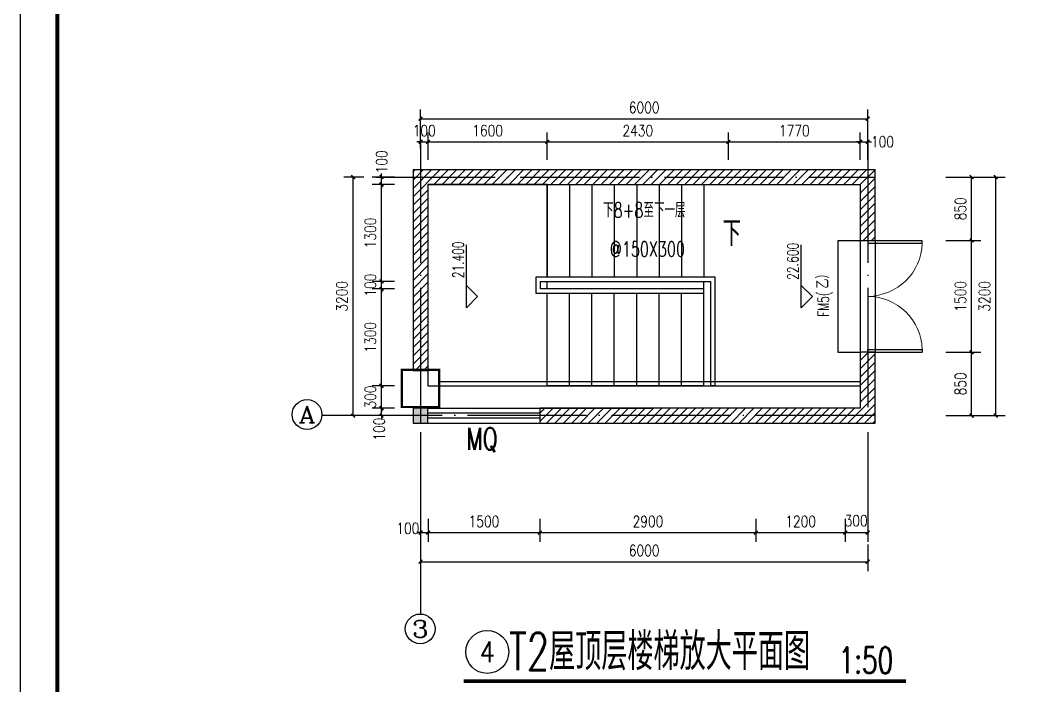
# Model space of a CAD drawing. Header units: millimetres. Extents: x 591771 to 1936534, y -622016 to 355666.
# Drawn here: x 691461 to 718425, y 123620 to 141481 of the extents above; entities that cross this region are included whole.
import ezdxf
from ezdxf.enums import TextEntityAlignment as Align

# ---------------------------------------------------------------- set-up
doc = ezdxf.new("R2010")
doc.units = ezdxf.units.MM
doc.header["$LTSCALE"] = 80
doc.linetypes.add('DOTE', pattern=[2.42, 2, -0.2, 0.02, -0.2])
for name, color, linetype in [('\\M+5BDA8-\\M+5B1EA\\M+5B8DF', 3, 'Continuous'), ('\\M+5BDA8-\\M+5B3DF\\M+5B4E7', 3, 'Continuous'), ('\\M+5BDA8-\\M+5B4B0', 4, 'Continuous'), ('\\M+5BDA8-\\M+5BCFD\\M+5CDB7', 3, 'Continuous'), ('\\M+5BDA8-\\M+5C2A5\\M+5CCDD', 2, 'Continuous'), ('\\M+5BDA8-\\M+5C3C5', 4, 'Continuous'), ('\\M+5BDA8-\\M+5C3C5\\M+5B4B0\\M+5B1E0\\M+5BAC5', 7, 'Continuous'), ('\\M+5BDA8-\\M+5C7BD-\\M+5D7A9', 31, 'Continuous'), ('\\M+5BDA8-\\M+5D6E1', 17, 'DOTE'), ('\\M+5BDA8-\\M+5D6E1-\\M+5B1EA\\M+5D7A2', 3, 'Continuous'), ('\\M+5C1A2\\M+5C3E6\\M+5CFDF\\M+5CCF51', 7, 'Continuous'), ('\\M+5C1A2\\M+5C3E6\\M+5CFDF\\M+5CCF55', 140, 'Continuous'), ('\\M+5C1A2\\M+5C3E6\\M+5CFF4\\M+5CCF53', 252, 'Continuous'), ('\\M+5CDBC\\M+5BFF2', 252, 'Continuous'), ('AXIS', 3, 'Continuous'), ('AXIS_TEXT', 7, 'Continuous'), ('DIM_SYMB', 3, 'Continuous'), ('PUB_TAB', 7, 'Continuous'), ('PUB_TEXT', 7, 'Continuous'), ('STAIR', 2, 'Continuous'), ('WALL', 31, 'Continuous')]:
    doc.layers.add(name, color=color, linetype=linetype)
doc.styles.add('_HZTXT', font='txt.shx', dxfattribs={"width": 0.8, "bigfont": 'hztxt.shx'})
doc.styles.add('A-AXIS-LABEL', font='COMPLEX', dxfattribs={"bigfont": 'GBCBIG'})
doc.styles.add('A-STANDARD', font='SIMPLEX', dxfattribs={"bigfont": 'GBCBIG'})
doc.styles.add('A-WIN-LABEL', font='SIMPLEX', dxfattribs={"bigfont": 'GBCBIG'})
doc.styles.add('DIM_FONT', font='SIMPLEX.shx', dxfattribs={"width": 0.8})
doc.dimstyles.new('DIMN50', dxfattribs={"dimscale": 0.5, "dimtxt": 300, "dimasz": 100, "dimexe": 250, "dimexo": 300, "dimgap": 150, "dimtad": 1, "dimdec": 0, "dimzin": 0, "dimdsep": 46, "dimtxsty": 'DIM_FONT', "dimblk": 'ARCHTICK', "dimcen": 0.09, "dimclrt": 7, "dimazin": 2, "dimtfac": 1, "dimtdec": 0, "dimtix": 1, "dimtmove": 2, "dimatfit": 3, "dimldrblk": 'ARCHTICK', "dimfxl": 0, "dimtolj": 1, "dimtzin": 0, "dimarcsym": 0})

# ---------------------------------------------------------------- blocks, each defined once
blk = doc.blocks.new('\\M+5B6FE\\M+5CEAC\\M+5C3C5\\M+5BFE2$\\M+5CFB5\\M+5CDB3\\M+5CDBC\\M+5BFE2$00000108')
for p, q in [((-0.5, 0), (-0.5, 0.4875)), ((-0.475, 0.4875), (-0.5, 0.4875)), ((-0.475, 0), (-0.475, 0.4875)), ((0.475, 0), (0.475, 0.4875)), ((0.475, 0.4875), (0.5, 0.4875)), ((0.5, 0), (0.5, 0.4875)), ((-0.5, 0), (-0.475, 0)), ((0.5, 0), (0.475, 0))]:
    blk.add_line(p, q)
at = {"lineweight": 13}
for centre, start, end in [((-0.4875, 0), 0, 88.53072), ((0.4875, 0), 91.46928, 180)]:
    blk.add_arc(centre, 0.4875, start, end, dxfattribs=at)
blk = doc.blocks.new('\\M+5B6FE\\M+5CEAC\\M+5B4B0\\M+5BFE2$\\M+5CFB5\\M+5CDB3\\M+5CDBC\\M+5BFE2$00000001')
at = {"color": 0}
for points in [[(-0.5, 0.5), (-0.5, -0.5)], [(-0.5, 0.5), (0.5, 0.5)], [(0.5, -0.5), (0.5, 0.5)], [(0.5, 0.1667), (-0.5, 0.1667)], [(0.5, -0.1667), (-0.5, -0.1667)], [(-0.5, -0.5), (0.5, -0.5)]]:
    blk.add_lwpolyline(points, dxfattribs=at)
blk = doc.blocks.new('_ArchTick')
at = {"color": 0, "linetype": 'ByBlock', "const_width": 0.4}
blk.add_lwpolyline([(-0.5, -0.5), (0.5, 0.5)], dxfattribs=at)
blk = doc.blocks.new('*D864')
at = {"layer": '\\M+5BDA8-\\M+5B3DF\\M+5B4E7', "color": 0, "lineweight": -2, "transparency": 16777216}
for p, q in [((845837, 133373), (846310, 133373)), ((846185, 132523), (846185, 133373)), ((845837, 132523), (846310, 132523))]:
    blk.add_line(p, q, dxfattribs=at)
at = {"layer": 'Defpoints', "color": 0, "transparency": 16777216}
for p in [(845687, 133373), (846185, 133373), (845687, 132523)]:
    blk.add_point(p, dxfattribs=at)
at = {"layer": '\\M+5BDA8-\\M+5B3DF\\M+5B4E7', "color": 0, "lineweight": -2, "transparency": 16777216, "xscale": 50, "yscale": 50, "zscale": 50}
for p, rotation in [((846185, 133373), 90), ((846185, 132523), 270)]:
    blk.add_blockref('_ArchTick', p, dxfattribs=dict(at, rotation=rotation))
at = {"layer": '\\M+5BDA8-\\M+5B3DF\\M+5B4E7', "color": 7, "transparency": 16777216, "insert": (846035, 132948), "char_height": 150, "attachment_point": 5, "rotation": 90, "style": 'DIM_FONT'}
blk.add_mtext('\\A1;850', dxfattribs=at)
blk = doc.blocks.new('*D865')
at = {"layer": '\\M+5BDA8-\\M+5B3DF\\M+5B4E7', "color": 0, "lineweight": -2, "transparency": 16777216}
for p, q in [((845837, 134873), (846310, 134873)), ((846185, 133373), (846185, 134873)), ((845837, 133373), (846310, 133373))]:
    blk.add_line(p, q, dxfattribs=at)
at = {"layer": 'Defpoints', "color": 0, "transparency": 16777216}
for p in [(845687, 134873), (846185, 134873), (845687, 133373)]:
    blk.add_point(p, dxfattribs=at)
at = {"layer": '\\M+5BDA8-\\M+5B3DF\\M+5B4E7', "color": 0, "lineweight": -2, "transparency": 16777216, "xscale": 50, "yscale": 50, "zscale": 50}
for p, rotation in [((846185, 134873), 90), ((846185, 133373), 270)]:
    blk.add_blockref('_ArchTick', p, dxfattribs=dict(at, rotation=rotation))
at = {"layer": '\\M+5BDA8-\\M+5B3DF\\M+5B4E7', "color": 7, "transparency": 16777216, "insert": (846035, 134123), "char_height": 150, "attachment_point": 5, "rotation": 90, "style": 'DIM_FONT'}
blk.add_mtext('\\A1;1500', dxfattribs=at)
blk = doc.blocks.new('*D866')
at = {"layer": '\\M+5BDA8-\\M+5B3DF\\M+5B4E7', "color": 0, "lineweight": -2, "transparency": 16777216}
for p, q in [((845837, 135723), (846310, 135723)), ((846185, 134873), (846185, 135723)), ((845837, 134873), (846310, 134873))]:
    blk.add_line(p, q, dxfattribs=at)
at = {"layer": 'Defpoints', "color": 0, "transparency": 16777216}
for p in [(845687, 135723), (846185, 135723), (845687, 134873)]:
    blk.add_point(p, dxfattribs=at)
at = {"layer": '\\M+5BDA8-\\M+5B3DF\\M+5B4E7', "color": 0, "lineweight": -2, "transparency": 16777216, "xscale": 50, "yscale": 50, "zscale": 50}
for p, rotation in [((846185, 135723), 90), ((846185, 134873), 270)]:
    blk.add_blockref('_ArchTick', p, dxfattribs=dict(at, rotation=rotation))
at = {"layer": '\\M+5BDA8-\\M+5B3DF\\M+5B4E7', "color": 7, "transparency": 16777216, "insert": (846035, 135298), "char_height": 150, "attachment_point": 5, "rotation": 90, "style": 'DIM_FONT'}
blk.add_mtext('\\A1;850', dxfattribs=at)
blk = doc.blocks.new('*D867')
at = {"layer": '\\M+5BDA8-\\M+5B3DF\\M+5B4E7', "color": 0, "lineweight": -2, "transparency": 16777216}
for p, q in [((846310, 135723), (846633, 135723)), ((846508, 132523), (846508, 135723)), ((846310, 132523), (846633, 132523))]:
    blk.add_line(p, q, dxfattribs=at)
at = {"layer": 'Defpoints', "color": 0, "transparency": 16777216}
for p in [(846160, 135723), (846508, 135723), (846160, 132523)]:
    blk.add_point(p, dxfattribs=at)
at = {"layer": '\\M+5BDA8-\\M+5B3DF\\M+5B4E7', "color": 0, "lineweight": -2, "transparency": 16777216, "xscale": 50, "yscale": 50, "zscale": 50}
for p, rotation in [((846508, 135723), 90), ((846508, 132523), 270)]:
    blk.add_blockref('_ArchTick', p, dxfattribs=dict(at, rotation=rotation))
at = {"layer": '\\M+5BDA8-\\M+5B3DF\\M+5B4E7', "color": 7, "transparency": 16777216, "insert": (846358, 134123), "char_height": 150, "attachment_point": 5, "rotation": 90, "style": 'DIM_FONT'}
blk.add_mtext('\\A1;3200', dxfattribs=at)
blk = doc.blocks.new('*D868')
at = {"layer": '\\M+5BDA8-\\M+5B3DF\\M+5B4E7', "color": 0, "lineweight": -2, "transparency": 16777216}
for p, q in [((838791, 131141), (838791, 130829)), ((838891, 131141), (838891, 130829)), ((838791, 130954), (838741, 130954)), ((838791, 130954), (838891, 130954)), ((838891, 130954), (838941, 130954))]:
    blk.add_line(p, q, dxfattribs=at)
at = {"layer": 'Defpoints', "color": 0, "transparency": 16777216}
for p in [(838791, 131291), (838891, 131291), (838891, 130954)]:
    blk.add_point(p, dxfattribs=at)
at = {"layer": '\\M+5BDA8-\\M+5B3DF\\M+5B4E7', "color": 0, "lineweight": -2, "transparency": 16777216, "xscale": 50, "yscale": 50, "zscale": 50}
blk.add_blockref('_ArchTick', (838791, 130954), dxfattribs=at)
at = {"layer": '\\M+5BDA8-\\M+5B3DF\\M+5B4E7', "color": 0, "lineweight": -2, "transparency": 16777216, "xscale": 50, "yscale": 50, "zscale": 50, "rotation": 180}
blk.add_blockref('_ArchTick', (838891, 130954), dxfattribs=at)
at = {"layer": '\\M+5BDA8-\\M+5B3DF\\M+5B4E7', "color": 7, "transparency": 16777216, "insert": (838621, 131011), "char_height": 150, "attachment_point": 5, "style": 'DIM_FONT'}
blk.add_mtext('\\A1;100', dxfattribs=at)
blk = doc.blocks.new('*D869')
at = {"layer": '\\M+5BDA8-\\M+5B3DF\\M+5B4E7', "color": 0, "lineweight": -2, "transparency": 16777216}
for p, q in [((838891, 131141), (838891, 130829)), ((840391, 131141), (840391, 130829)), ((838891, 130954), (840391, 130954))]:
    blk.add_line(p, q, dxfattribs=at)
at = {"layer": 'Defpoints', "color": 0, "transparency": 16777216}
for p in [(838891, 131291), (840391, 131291), (840391, 130954)]:
    blk.add_point(p, dxfattribs=at)
at = {"layer": '\\M+5BDA8-\\M+5B3DF\\M+5B4E7', "color": 0, "lineweight": -2, "transparency": 16777216, "xscale": 50, "yscale": 50, "zscale": 50, "rotation": 180}
blk.add_blockref('_ArchTick', (838891, 130954), dxfattribs=at)
at = {"layer": '\\M+5BDA8-\\M+5B3DF\\M+5B4E7', "color": 0, "lineweight": -2, "transparency": 16777216, "xscale": 50, "yscale": 50, "zscale": 50}
blk.add_blockref('_ArchTick', (840391, 130954), dxfattribs=at)
at = {"layer": '\\M+5BDA8-\\M+5B3DF\\M+5B4E7', "color": 7, "transparency": 16777216, "insert": (839641, 131104), "char_height": 150, "attachment_point": 5, "style": 'DIM_FONT'}
blk.add_mtext('\\A1;1500', dxfattribs=at)
blk = doc.blocks.new('*D870')
at = {"layer": '\\M+5BDA8-\\M+5B3DF\\M+5B4E7', "color": 0, "lineweight": -2, "transparency": 16777216}
for p, q in [((840391, 131141), (840391, 130829)), ((843290, 131141), (843290, 130829)), ((840391, 130954), (843290, 130954))]:
    blk.add_line(p, q, dxfattribs=at)
at = {"layer": 'Defpoints', "color": 0, "transparency": 16777216}
for p in [(840391, 131291), (843290, 131291), (843290, 130954)]:
    blk.add_point(p, dxfattribs=at)
at = {"layer": '\\M+5BDA8-\\M+5B3DF\\M+5B4E7', "color": 0, "lineweight": -2, "transparency": 16777216, "xscale": 50, "yscale": 50, "zscale": 50, "rotation": 180}
blk.add_blockref('_ArchTick', (840391, 130954), dxfattribs=at)
at = {"layer": '\\M+5BDA8-\\M+5B3DF\\M+5B4E7', "color": 0, "lineweight": -2, "transparency": 16777216, "xscale": 50, "yscale": 50, "zscale": 50}
blk.add_blockref('_ArchTick', (843290, 130954), dxfattribs=at)
at = {"layer": '\\M+5BDA8-\\M+5B3DF\\M+5B4E7', "color": 7, "transparency": 16777216, "insert": (841841, 131104), "char_height": 150, "attachment_point": 5, "style": 'DIM_FONT'}
blk.add_mtext('\\A1;2900', dxfattribs=at)
blk = doc.blocks.new('*D871')
at = {"layer": '\\M+5BDA8-\\M+5B3DF\\M+5B4E7', "color": 0, "lineweight": -2, "transparency": 16777216}
for p, q in [((843290, 131141), (843290, 130829)), ((844490, 131141), (844490, 130829)), ((843290, 130954), (844490, 130954))]:
    blk.add_line(p, q, dxfattribs=at)
at = {"layer": 'Defpoints', "color": 0, "transparency": 16777216}
for p in [(843290, 131291), (844490, 131291), (844490, 130954)]:
    blk.add_point(p, dxfattribs=at)
at = {"layer": '\\M+5BDA8-\\M+5B3DF\\M+5B4E7', "color": 0, "lineweight": -2, "transparency": 16777216, "xscale": 50, "yscale": 50, "zscale": 50, "rotation": 180}
blk.add_blockref('_ArchTick', (843290, 130954), dxfattribs=at)
at = {"layer": '\\M+5BDA8-\\M+5B3DF\\M+5B4E7', "color": 0, "lineweight": -2, "transparency": 16777216, "xscale": 50, "yscale": 50, "zscale": 50}
blk.add_blockref('_ArchTick', (844490, 130954), dxfattribs=at)
at = {"layer": '\\M+5BDA8-\\M+5B3DF\\M+5B4E7', "color": 7, "transparency": 16777216, "insert": (843890, 131104), "char_height": 150, "attachment_point": 5, "style": 'DIM_FONT'}
blk.add_mtext('\\A1;1200', dxfattribs=at)
blk = doc.blocks.new('*D872')
at = {"layer": '\\M+5BDA8-\\M+5B3DF\\M+5B4E7', "color": 0, "lineweight": -2, "transparency": 16777216}
for p, q in [((844490, 131141), (844490, 130829)), ((844790, 131141), (844790, 130829)), ((844490, 130954), (844790, 130954))]:
    blk.add_line(p, q, dxfattribs=at)
at = {"layer": 'Defpoints', "color": 0, "transparency": 16777216}
for p in [(844490, 131291), (844790, 131291), (844790, 130954)]:
    blk.add_point(p, dxfattribs=at)
at = {"layer": '\\M+5BDA8-\\M+5B3DF\\M+5B4E7', "color": 0, "lineweight": -2, "transparency": 16777216, "xscale": 50, "yscale": 50, "zscale": 50, "rotation": 180}
blk.add_blockref('_ArchTick', (844490, 130954), dxfattribs=at)
at = {"layer": '\\M+5BDA8-\\M+5B3DF\\M+5B4E7', "color": 0, "lineweight": -2, "transparency": 16777216, "xscale": 50, "yscale": 50, "zscale": 50}
blk.add_blockref('_ArchTick', (844790, 130954), dxfattribs=at)
at = {"layer": '\\M+5BDA8-\\M+5B3DF\\M+5B4E7', "color": 7, "transparency": 16777216, "insert": (844635, 131114), "char_height": 150, "attachment_point": 5, "style": 'DIM_FONT'}
blk.add_mtext('\\A1;300', dxfattribs=at)
blk = doc.blocks.new('*D873')
at = {"layer": '\\M+5BDA8-\\M+5B3DF\\M+5B4E7', "color": 0, "lineweight": -2, "transparency": 16777216}
for p, q in [((838791, 130796), (838791, 130439)), ((844790, 130796), (844790, 130439)), ((838791, 130564), (844790, 130564))]:
    blk.add_line(p, q, dxfattribs=at)
at = {"layer": 'Defpoints', "color": 0, "transparency": 16777216}
for p in [(838791, 130946), (844790, 130946), (844790, 130564)]:
    blk.add_point(p, dxfattribs=at)
at = {"layer": '\\M+5BDA8-\\M+5B3DF\\M+5B4E7', "color": 0, "lineweight": -2, "transparency": 16777216, "xscale": 50, "yscale": 50, "zscale": 50, "rotation": 180}
blk.add_blockref('_ArchTick', (838791, 130564), dxfattribs=at)
at = {"layer": '\\M+5BDA8-\\M+5B3DF\\M+5B4E7', "color": 0, "lineweight": -2, "transparency": 16777216, "xscale": 50, "yscale": 50, "zscale": 50}
blk.add_blockref('_ArchTick', (844790, 130564), dxfattribs=at)
at = {"layer": '\\M+5BDA8-\\M+5B3DF\\M+5B4E7', "color": 7, "transparency": 16777216, "insert": (841791, 130714), "char_height": 150, "attachment_point": 5, "style": 'DIM_FONT'}
blk.add_mtext('\\A1;6000', dxfattribs=at)
blk = doc.blocks.new('*D874')
at = {"layer": '\\M+5BDA8-\\M+5B3DF\\M+5B4E7', "color": 0, "lineweight": -2, "transparency": 16777216}
for p, q in [((838891, 135956), (838891, 136321)), ((840491, 135956), (840491, 136321)), ((838891, 136196), (840491, 136196))]:
    blk.add_line(p, q, dxfattribs=at)
at = {"layer": 'Defpoints', "color": 0, "transparency": 16777216}
for p in [(840491, 136196), (838891, 135806), (840491, 135806)]:
    blk.add_point(p, dxfattribs=at)
at = {"layer": '\\M+5BDA8-\\M+5B3DF\\M+5B4E7', "color": 0, "lineweight": -2, "transparency": 16777216, "xscale": 50, "yscale": 50, "zscale": 50, "rotation": 180}
blk.add_blockref('_ArchTick', (838891, 136196), dxfattribs=at)
at = {"layer": '\\M+5BDA8-\\M+5B3DF\\M+5B4E7', "color": 0, "lineweight": -2, "transparency": 16777216, "xscale": 50, "yscale": 50, "zscale": 50}
blk.add_blockref('_ArchTick', (840491, 136196), dxfattribs=at)
at = {"layer": '\\M+5BDA8-\\M+5B3DF\\M+5B4E7', "color": 7, "transparency": 16777216, "insert": (839691, 136346), "char_height": 150, "attachment_point": 5, "style": 'DIM_FONT'}
blk.add_mtext('\\A1;1600', dxfattribs=at)
blk = doc.blocks.new('*D875')
at = {"layer": '\\M+5BDA8-\\M+5B3DF\\M+5B4E7', "color": 0, "lineweight": -2, "transparency": 16777216}
for p, q in [((840491, 135956), (840491, 136321)), ((842921, 135956), (842921, 136321)), ((840491, 136196), (842921, 136196))]:
    blk.add_line(p, q, dxfattribs=at)
at = {"layer": 'Defpoints', "color": 0, "transparency": 16777216}
for p in [(842921, 136196), (840491, 135806), (842921, 135806)]:
    blk.add_point(p, dxfattribs=at)
at = {"layer": '\\M+5BDA8-\\M+5B3DF\\M+5B4E7', "color": 0, "lineweight": -2, "transparency": 16777216, "xscale": 50, "yscale": 50, "zscale": 50, "rotation": 180}
blk.add_blockref('_ArchTick', (840491, 136196), dxfattribs=at)
at = {"layer": '\\M+5BDA8-\\M+5B3DF\\M+5B4E7', "color": 0, "lineweight": -2, "transparency": 16777216, "xscale": 50, "yscale": 50, "zscale": 50}
blk.add_blockref('_ArchTick', (842921, 136196), dxfattribs=at)
at = {"layer": '\\M+5BDA8-\\M+5B3DF\\M+5B4E7', "color": 7, "transparency": 16777216, "insert": (841706, 136346), "char_height": 150, "attachment_point": 5, "style": 'DIM_FONT'}
blk.add_mtext('\\A1;2430', dxfattribs=at)
blk = doc.blocks.new('*D876')
at = {"layer": '\\M+5BDA8-\\M+5B3DF\\M+5B4E7', "color": 0, "lineweight": -2, "transparency": 16777216}
for p, q in [((842921, 135956), (842921, 136321)), ((844690, 135956), (844690, 136321)), ((842921, 136196), (844690, 136196))]:
    blk.add_line(p, q, dxfattribs=at)
at = {"layer": 'Defpoints', "color": 0, "transparency": 16777216}
for p in [(844690, 136196), (842921, 135806), (844690, 135806)]:
    blk.add_point(p, dxfattribs=at)
at = {"layer": '\\M+5BDA8-\\M+5B3DF\\M+5B4E7', "color": 0, "lineweight": -2, "transparency": 16777216, "xscale": 50, "yscale": 50, "zscale": 50, "rotation": 180}
blk.add_blockref('_ArchTick', (842921, 136196), dxfattribs=at)
at = {"layer": '\\M+5BDA8-\\M+5B3DF\\M+5B4E7', "color": 0, "lineweight": -2, "transparency": 16777216, "xscale": 50, "yscale": 50, "zscale": 50}
blk.add_blockref('_ArchTick', (844690, 136196), dxfattribs=at)
at = {"layer": '\\M+5BDA8-\\M+5B3DF\\M+5B4E7', "color": 7, "transparency": 16777216, "insert": (843806, 136346), "char_height": 150, "attachment_point": 5, "style": 'DIM_FONT'}
blk.add_mtext('\\A1;1770', dxfattribs=at)
blk = doc.blocks.new('*D877')
at = {"layer": '\\M+5BDA8-\\M+5B3DF\\M+5B4E7', "color": 0, "lineweight": -2, "transparency": 16777216}
for p, q in [((844690, 135956), (844690, 136321)), ((844790, 135956), (844790, 136321)), ((844690, 136196), (844640, 136196)), ((844690, 136196), (844790, 136196)), ((844790, 136196), (844840, 136196))]:
    blk.add_line(p, q, dxfattribs=at)
at = {"layer": 'Defpoints', "color": 0, "transparency": 16777216}
for p in [(844790, 136196), (844690, 135806), (844790, 135806)]:
    blk.add_point(p, dxfattribs=at)
at = {"layer": '\\M+5BDA8-\\M+5B3DF\\M+5B4E7', "color": 0, "lineweight": -2, "transparency": 16777216, "xscale": 50, "yscale": 50, "zscale": 50}
blk.add_blockref('_ArchTick', (844690, 136196), dxfattribs=at)
at = {"layer": '\\M+5BDA8-\\M+5B3DF\\M+5B4E7', "color": 0, "lineweight": -2, "transparency": 16777216, "xscale": 50, "yscale": 50, "zscale": 50, "rotation": 180}
blk.add_blockref('_ArchTick', (844790, 136196), dxfattribs=at)
at = {"layer": '\\M+5BDA8-\\M+5B3DF\\M+5B4E7', "color": 7, "transparency": 16777216, "insert": (844988, 136197), "char_height": 150, "attachment_point": 5, "style": 'DIM_FONT'}
blk.add_mtext('\\A1;100', dxfattribs=at)
blk = doc.blocks.new('*D878')
at = {"layer": '\\M+5BDA8-\\M+5B3DF\\M+5B4E7', "color": 0, "lineweight": -2, "transparency": 16777216}
for p, q in [((838791, 136106), (838791, 136321)), ((838891, 136106), (838891, 136321)), ((838791, 136196), (838741, 136196)), ((838791, 136196), (838891, 136196)), ((838891, 136196), (838941, 136196))]:
    blk.add_line(p, q, dxfattribs=at)
at = {"layer": 'Defpoints', "color": 0, "transparency": 16777216}
for p in [(838891, 136196), (838791, 135956), (838891, 135956)]:
    blk.add_point(p, dxfattribs=at)
at = {"layer": '\\M+5BDA8-\\M+5B3DF\\M+5B4E7', "color": 0, "lineweight": -2, "transparency": 16777216, "xscale": 50, "yscale": 50, "zscale": 50}
blk.add_blockref('_ArchTick', (838791, 136196), dxfattribs=at)
at = {"layer": '\\M+5BDA8-\\M+5B3DF\\M+5B4E7', "color": 0, "lineweight": -2, "transparency": 16777216, "xscale": 50, "yscale": 50, "zscale": 50, "rotation": 180}
blk.add_blockref('_ArchTick', (838891, 136196), dxfattribs=at)
at = {"layer": '\\M+5BDA8-\\M+5B3DF\\M+5B4E7', "color": 7, "transparency": 16777216, "insert": (838841, 136346), "char_height": 150, "attachment_point": 5, "style": 'DIM_FONT'}
blk.add_mtext('\\A1;100', dxfattribs=at)
blk = doc.blocks.new('*D879')
at = {"layer": '\\M+5BDA8-\\M+5B3DF\\M+5B4E7', "color": 0, "lineweight": -2, "transparency": 16777216}
for p, q in [((838791, 136302), (838791, 136631)), ((844790, 136302), (844790, 136631)), ((838791, 136506), (844790, 136506))]:
    blk.add_line(p, q, dxfattribs=at)
at = {"layer": 'Defpoints', "color": 0, "transparency": 16777216}
for p in [(844790, 136506), (838791, 136152), (844790, 136152)]:
    blk.add_point(p, dxfattribs=at)
at = {"layer": '\\M+5BDA8-\\M+5B3DF\\M+5B4E7', "color": 0, "lineweight": -2, "transparency": 16777216, "xscale": 50, "yscale": 50, "zscale": 50, "rotation": 180}
blk.add_blockref('_ArchTick', (838791, 136506), dxfattribs=at)
at = {"layer": '\\M+5BDA8-\\M+5B3DF\\M+5B4E7', "color": 0, "lineweight": -2, "transparency": 16777216, "xscale": 50, "yscale": 50, "zscale": 50}
blk.add_blockref('_ArchTick', (844790, 136506), dxfattribs=at)
at = {"layer": '\\M+5BDA8-\\M+5B3DF\\M+5B4E7', "color": 7, "transparency": 16777216, "insert": (841791, 136656), "char_height": 150, "attachment_point": 5, "style": 'DIM_FONT'}
blk.add_mtext('\\A1;6000', dxfattribs=at)
blk = doc.blocks.new('*D880')
at = {"layer": '\\M+5BDA8-\\M+5B3DF\\M+5B4E7', "color": 0, "lineweight": -2, "transparency": 16777216}
for p, q in [((838267, 132623), (838267, 132673)), ((838441, 132623), (838142, 132623)), ((838267, 132523), (838267, 132623)), ((838441, 132523), (838142, 132523)), ((838267, 132523), (838267, 132473))]:
    blk.add_line(p, q, dxfattribs=at)
at = {"layer": 'Defpoints', "color": 0, "transparency": 16777216}
for p in [(838267, 132623), (838591, 132623), (838591, 132523)]:
    blk.add_point(p, dxfattribs=at)
at = {"layer": '\\M+5BDA8-\\M+5B3DF\\M+5B4E7', "color": 0, "lineweight": -2, "transparency": 16777216, "xscale": 50, "yscale": 50, "zscale": 50}
for p, rotation in [((838267, 132623), 270), ((838267, 132523), 90)]:
    blk.add_blockref('_ArchTick', p, dxfattribs=dict(at, rotation=rotation))
at = {"layer": '\\M+5BDA8-\\M+5B3DF\\M+5B4E7', "color": 7, "transparency": 16777216, "insert": (838235, 132343), "char_height": 150, "attachment_point": 5, "rotation": 90, "style": 'DIM_FONT'}
blk.add_mtext('\\A1;100', dxfattribs=at)
blk = doc.blocks.new('*D881')
at = {"layer": '\\M+5BDA8-\\M+5B3DF\\M+5B4E7', "color": 0, "lineweight": -2, "transparency": 16777216}
for p, q in [((838267, 132923), (838267, 132973)), ((838441, 132923), (838142, 132923)), ((838267, 132623), (838267, 132923)), ((838441, 132623), (838142, 132623)), ((838267, 132623), (838267, 132573))]:
    blk.add_line(p, q, dxfattribs=at)
at = {"layer": 'Defpoints', "color": 0, "transparency": 16777216}
for p in [(838267, 132923), (838591, 132923), (838591, 132623)]:
    blk.add_point(p, dxfattribs=at)
at = {"layer": '\\M+5BDA8-\\M+5B3DF\\M+5B4E7', "color": 0, "lineweight": -2, "transparency": 16777216, "xscale": 50, "yscale": 50, "zscale": 50}
for p, rotation in [((838267, 132923), 270), ((838267, 132623), 90)]:
    blk.add_blockref('_ArchTick', p, dxfattribs=dict(at, rotation=rotation))
at = {"layer": '\\M+5BDA8-\\M+5B3DF\\M+5B4E7', "color": 7, "transparency": 16777216, "insert": (838117, 132773), "char_height": 150, "attachment_point": 5, "rotation": 90, "style": 'DIM_FONT'}
blk.add_mtext('\\A1;300', dxfattribs=at)
blk = doc.blocks.new('*D882')
at = {"layer": '\\M+5BDA8-\\M+5B3DF\\M+5B4E7', "color": 0, "lineweight": -2, "transparency": 16777216}
for p, q in [((838441, 134223), (838142, 134223)), ((838267, 132923), (838267, 134223)), ((838441, 132923), (838142, 132923))]:
    blk.add_line(p, q, dxfattribs=at)
at = {"layer": 'Defpoints', "color": 0, "transparency": 16777216}
for p in [(838267, 134223), (838591, 134223), (838591, 132923)]:
    blk.add_point(p, dxfattribs=at)
at = {"layer": '\\M+5BDA8-\\M+5B3DF\\M+5B4E7', "color": 0, "lineweight": -2, "transparency": 16777216, "xscale": 50, "yscale": 50, "zscale": 50}
for p, rotation in [((838267, 134223), 90), ((838267, 132923), 270)]:
    blk.add_blockref('_ArchTick', p, dxfattribs=dict(at, rotation=rotation))
at = {"layer": '\\M+5BDA8-\\M+5B3DF\\M+5B4E7', "color": 7, "transparency": 16777216, "insert": (838117, 133573), "char_height": 150, "attachment_point": 5, "rotation": 90, "style": 'DIM_FONT'}
blk.add_mtext('\\A1;1300', dxfattribs=at)
blk = doc.blocks.new('*D883')
at = {"layer": '\\M+5BDA8-\\M+5B3DF\\M+5B4E7', "color": 0, "lineweight": -2, "transparency": 16777216}
for p, q in [((838441, 134323), (838142, 134323)), ((838267, 134323), (838267, 134373)), ((838267, 134223), (838267, 134323)), ((838441, 134223), (838142, 134223)), ((838267, 134223), (838267, 134173))]:
    blk.add_line(p, q, dxfattribs=at)
at = {"layer": 'Defpoints', "color": 0, "transparency": 16777216}
for p in [(838267, 134323), (838591, 134323), (838591, 134223)]:
    blk.add_point(p, dxfattribs=at)
at = {"layer": '\\M+5BDA8-\\M+5B3DF\\M+5B4E7', "color": 0, "lineweight": -2, "transparency": 16777216, "xscale": 50, "yscale": 50, "zscale": 50}
for p, rotation in [((838267, 134323), 270), ((838267, 134223), 90)]:
    blk.add_blockref('_ArchTick', p, dxfattribs=dict(at, rotation=rotation))
at = {"layer": '\\M+5BDA8-\\M+5B3DF\\M+5B4E7', "color": 7, "transparency": 16777216, "insert": (838117, 134273), "char_height": 150, "attachment_point": 5, "rotation": 90, "style": 'DIM_FONT'}
blk.add_mtext('\\A1;100', dxfattribs=at)
blk = doc.blocks.new('*D884')
at = {"layer": '\\M+5BDA8-\\M+5B3DF\\M+5B4E7', "color": 0, "lineweight": -2, "transparency": 16777216}
for p, q in [((838441, 135623), (838142, 135623)), ((838267, 134323), (838267, 135623)), ((838441, 134323), (838142, 134323))]:
    blk.add_line(p, q, dxfattribs=at)
at = {"layer": 'Defpoints', "color": 0, "transparency": 16777216}
for p in [(838267, 135623), (838591, 135623), (838591, 134323)]:
    blk.add_point(p, dxfattribs=at)
at = {"layer": '\\M+5BDA8-\\M+5B3DF\\M+5B4E7', "color": 0, "lineweight": -2, "transparency": 16777216, "xscale": 50, "yscale": 50, "zscale": 50}
for p, rotation in [((838267, 135623), 90), ((838267, 134323), 270)]:
    blk.add_blockref('_ArchTick', p, dxfattribs=dict(at, rotation=rotation))
at = {"layer": '\\M+5BDA8-\\M+5B3DF\\M+5B4E7', "color": 7, "transparency": 16777216, "insert": (838117, 134973), "char_height": 150, "attachment_point": 5, "rotation": 90, "style": 'DIM_FONT'}
blk.add_mtext('\\A1;1300', dxfattribs=at)
blk = doc.blocks.new('*D885')
at = {"layer": '\\M+5BDA8-\\M+5B3DF\\M+5B4E7', "color": 0, "lineweight": -2, "transparency": 16777216}
for p, q in [((838267, 135723), (838267, 135773)), ((838441, 135723), (838142, 135723)), ((838267, 135623), (838267, 135723)), ((838441, 135623), (838142, 135623)), ((838267, 135623), (838267, 135573))]:
    blk.add_line(p, q, dxfattribs=at)
at = {"layer": 'Defpoints', "color": 0, "transparency": 16777216}
for p in [(838267, 135723), (838591, 135723), (838591, 135623)]:
    blk.add_point(p, dxfattribs=at)
at = {"layer": '\\M+5BDA8-\\M+5B3DF\\M+5B4E7', "color": 0, "lineweight": -2, "transparency": 16777216, "xscale": 50, "yscale": 50, "zscale": 50}
for p, rotation in [((838267, 135723), 270), ((838267, 135623), 90)]:
    blk.add_blockref('_ArchTick', p, dxfattribs=dict(at, rotation=rotation))
at = {"layer": '\\M+5BDA8-\\M+5B3DF\\M+5B4E7', "color": 7, "transparency": 16777216, "insert": (838269, 135926), "char_height": 150, "attachment_point": 5, "rotation": 90, "style": 'DIM_FONT'}
blk.add_mtext('\\A1;100', dxfattribs=at)
blk = doc.blocks.new('*D886')
at = {"layer": '\\M+5BDA8-\\M+5B3DF\\M+5B4E7', "color": 0, "lineweight": -2, "transparency": 16777216}
for p, q in [((838031, 135723), (837761, 135723)), ((837886, 132523), (837886, 135723)), ((838031, 132523), (837761, 132523))]:
    blk.add_line(p, q, dxfattribs=at)
at = {"layer": 'Defpoints', "color": 0, "transparency": 16777216}
for p in [(837886, 135723), (838181, 135723), (838181, 132523)]:
    blk.add_point(p, dxfattribs=at)
at = {"layer": '\\M+5BDA8-\\M+5B3DF\\M+5B4E7', "color": 0, "lineweight": -2, "transparency": 16777216, "xscale": 50, "yscale": 50, "zscale": 50}
for p, rotation in [((837886, 135723), 90), ((837886, 132523), 270)]:
    blk.add_blockref('_ArchTick', p, dxfattribs=dict(at, rotation=rotation))
at = {"layer": '\\M+5BDA8-\\M+5B3DF\\M+5B4E7', "color": 7, "transparency": 16777216, "insert": (837736, 134123), "char_height": 150, "attachment_point": 5, "rotation": 90, "style": 'DIM_FONT'}
blk.add_mtext('\\A1;3200', dxfattribs=at)
blk = doc.blocks.new('w7')
at = {"layer": '\\M+5C1A2\\M+5C3E6\\M+5CFF4\\M+5CCF53'}
h = blk.add_hatch(dxfattribs=at)
h.set_pattern_fill('ANSI31', color=256, scale=50, style=0)
h.set_pattern_definition([(45, (234362.89, 503454.42), (-56.126601, 56.126601), [])])
edge = h.paths.add_edge_path()
edge.add_line((838890.6, 133123), (838690.6, 133123))
edge.add_line((838690.6, 133123), (838690.6, 135823))
edge.add_line((838690.6, 135823), (844890.5, 135823))
edge.add_line((844890.5, 135823), (844890.5, 134873.1))
edge.add_line((844890.5, 134873.1), (844690.5, 134873.1))
edge.add_line((844690.5, 134873.1), (844690.5, 135623))
edge.add_line((844690.5, 135623), (838890.6, 135623))
edge.add_line((838890.6, 135623), (838890.6, 133138.7))
h = blk.add_hatch(dxfattribs=at)
h.set_pattern_fill('ANSI31', color=256, scale=50, style=0)
h.set_pattern_definition([(45, (234362.89, 503454.42), (-56.126601, 56.126601), [])])
h.paths.add_polyline_path([(844690.5, 133373.1), (844690.5, 133373.1), (844690.5, 132623), (840390.6, 132623), (840390.6, 132423), (844890.5, 132423), (844890.5, 133373.1)])
blk.add_hatch(color=256, dxfattribs=at).paths.add_polyline_path([(838690.6, 132423), (838890.6, 132423), (838890.6, 132623), (838690.6, 132623)])
at = {"layer": '\\M+5BDA8-\\M+5B1EA\\M+5B8DF'}
for p, q in [((839405.6, 133969.3), (839405.6, 134814.3)), ((843897.4, 133969.3), (843897.4, 134814.3)), ((839555.6, 134119.3), (839405.6, 134269.3)), ((844047.4, 134119.3), (843897.4, 134269.3)), ((839555.6, 134119.3), (839405.6, 133969.3)), ((844047.4, 134119.3), (843897.4, 133969.3))]:
    blk.add_line(p, q, dxfattribs=at)
at = {"layer": '\\M+5BDA8-\\M+5BCFD\\M+5CDB7'}
blk.add_lwpolyline([(842740.6, 134973, 0, 0, 0), (839690.6, 134973, 0, 0, 0), (839690.6, 133573, 0, 0, 0), (842140.6, 133573, 80, 0, 0), (842440.6, 133573, 0, 0, 0)], format="xyseb", dxfattribs=at)
at = {"layer": '\\M+5BDA8-\\M+5C2A5\\M+5CCDD'}
for p, q in [((840490.6, 135623), (838890.6, 135623)), ((838890.6, 135623), (838890.6, 132923)), ((840490.6, 135623), (842590.6, 135623)), ((840490.6, 135623), (840490.6, 134383)), ((840490.6, 134383), (840490.6, 135623)), ((840790.6, 135623), (840790.6, 134383)), ((841090.6, 135623), (841090.6, 134383)), ((841390.6, 135623), (841390.6, 134383)), ((841690.6, 135623), (841690.6, 134383)), ((841990.6, 135623), (841990.6, 134383)), ((842290.6, 135623), (842290.6, 134383)), ((842590.6, 135623), (842590.6, 134383)), ((840340.6, 134163), (840340.6, 134383)), ((840340.6, 134383), (842740.6, 134383)), ((840400.6, 134223), (840400.6, 134323)), ((840400.6, 134323), (842680.6, 134323)), ((840490.6, 134323), (842590.6, 134323)), ((840490.6, 134223), (840490.6, 134323)), ((842590.6, 134223), (842590.6, 134323)), ((842680.6, 134323), (842680.6, 132923)), ((842740.6, 134383), (842740.6, 132923)), ((842590.6, 134163), (840340.6, 134163)), ((842590.6, 134223), (840400.6, 134223)), ((842590.6, 134223), (840490.6, 134223)), ((840490.6, 132923), (840490.6, 134163)), ((840490.6, 132923), (840490.6, 134163)), ((840790.6, 132923), (840790.6, 134163)), ((841090.6, 132923), (841090.6, 134163)), ((841390.6, 132923), (841390.6, 134163)), ((841690.6, 132923), (841690.6, 134163)), ((841990.6, 132923), (841990.6, 134163)), ((842290.6, 132923), (842290.6, 134163)), ((842590.6, 134163), (842590.6, 134223)), ((842590.6, 134163), (842590.6, 134223)), ((842590.6, 132923), (842590.6, 134163)), ((838890.6, 132923), (840490.6, 132923)), ((842590.6, 132923), (840490.6, 132923)), ((842740.6, 132923), (842680.6, 132923))]:
    blk.add_line(p, q, dxfattribs=at)
at = {"layer": '\\M+5BDA8-\\M+5C3C5'}
for p, q in [((839039.9, 132983), (844690.5, 132983)), ((839039.9, 132923), (844690.5, 132923))]:
    blk.add_line(p, q, dxfattribs=at)
at = {"layer": '\\M+5BDA8-\\M+5C7BD-\\M+5D7A9'}
for p, q in [((838690.6, 135823), (838690.6, 133123)), ((838690.6, 135823), (842190.6, 135823)), ((842190.6, 135823), (844890.5, 135823)), ((844890.5, 134873.1), (844890.5, 135823)), ((838890.6, 135623), (838890.6, 133123)), ((838890.6, 135623), (842190.6, 135623)), ((842190.6, 135623), (844690.5, 135623)), ((844690.5, 135623), (844690.5, 134873.1)), ((844690.5, 134873.1), (844890.5, 134873.1)), ((844890.5, 133373.1), (844690.5, 133373.1)), ((844690.5, 133373.1), (844690.5, 132623)), ((844890.5, 132423), (844890.5, 133373.1)), ((838890.6, 133123), (838690.6, 133123)), ((838890.6, 132623), (838790.6, 132623)), ((838790.6, 132623), (838790.6, 132423)), ((838890.6, 132423), (838890.6, 132623)), ((844690.5, 132623), (840390.6, 132623)), ((840390.6, 132623), (840390.6, 132423)), ((838790.6, 132423), (838890.6, 132423)), ((840390.6, 132423), (844890.5, 132423))]:
    blk.add_line(p, q, dxfattribs=at)
at = {"layer": '\\M+5BDA8-\\M+5D6E1', "ltscale": 10}
for p, q in [((838790.6, 136173.6), (838790.6, 131140.9)), ((844790.5, 136173.6), (844790.5, 131140.9)), ((838190.6, 135723), (844890.5, 135723)), ((844890.5, 132523), (838190.6, 132523))]:
    blk.add_line(p, q, dxfattribs=at)
at = {"layer": '\\M+5BDA8-\\M+5D6E1-\\M+5B1EA\\M+5D7A2'}
for p, q in [((838690.6, 132523), (837468.8, 132523)), ((838790.6, 131140.9), (838790.6, 129866.1))]:
    blk.add_line(p, q, dxfattribs=at)
for centre in [(837267.7, 132537.5), (838786.5, 129662.3)]:
    blk.add_circle(centre, 200, dxfattribs=at)
at = {"layer": '\\M+5C1A2\\M+5C3E6\\M+5CFDF\\M+5CCF51'}
for p, q in [((844390.5, 134873.1), (844390.5, 133373.1)), ((844390.5, 134873.1), (844690.5, 134873.1)), ((844690.5, 134873.1), (844690.5, 133373.1)), ((844890.5, 134873.1), (844890.5, 133373.1)), ((844390.5, 133373.1), (844690.5, 133373.1))]:
    blk.add_line(p, q, dxfattribs=at)
at = {"layer": '\\M+5C1A2\\M+5C3E6\\M+5CFDF\\M+5CCF55'}
blk.add_lwpolyline([(838690.6, 132423), (838890.6, 132423), (838890.6, 132623), (838690.6, 132623)], close=True, dxfattribs=at)
at = {"layer": '\\M+5C1A2\\M+5C3E6\\M+5CFF4\\M+5CCF53', "const_width": 30}
blk.add_lwpolyline([(838539.9, 133138.7), (839039.9, 133138.7), (839039.9, 132638.7), (838539.9, 132638.7), (838539.9, 133138.7)], dxfattribs=at)
at = {"layer": 'STAIR'}
blk.add_line((839040.6, 132623), (841890.6, 132623), dxfattribs=at)
at = {"layer": 'WALL'}
blk.add_line((841590.6, 132623), (841140.6, 132623), dxfattribs=at)
at = {"layer": '\\M+5BDA8-\\M+5B4B0'}
ref = blk.add_blockref('\\M+5B6FE\\M+5CEAC\\M+5B4B0\\M+5BFE2$\\M+5CFB5\\M+5CDB3\\M+5CDBC\\M+5BFE2$00000001', (839640.6, 132523), dxfattribs=dict(at, xscale=1500, yscale=-200, zscale=200, rotation=359.9999875395847))
ref.add_attrib('A', 'MQ', (839408.4, 132062.8), dxfattribs={"layer": '\\M+5BDA8-\\M+5C3C5\\M+5B4B0\\M+5B1E0\\M+5BAC5', "height": 297.5, "rotation": 359.99999, "style": 'A-WIN-LABEL', "width": 0.705882})
at = {"layer": '\\M+5BDA8-\\M+5C3C5', "xscale": 1500, "yscale": 1500, "zscale": 200, "rotation": 270.0000000026021}
blk.add_blockref('\\M+5B6FE\\M+5CEAC\\M+5C3C5\\M+5BFE2$\\M+5CFB5\\M+5CDB3\\M+5CDBC\\M+5BFE2$00000108', (844790.5, 134123.1), dxfattribs=at)
at = {"layer": '\\M+5BDA8-\\M+5B1EA\\M+5B8DF', "color": 7, "style": 'A-STANDARD', "width": 0.705882}
for s, p in [('21.400', (839369.5, 134365.3)), ('22.600', (843861.3, 134345.3))]:
    blk.add_text(s, height=148.75, rotation=90, dxfattribs=at).set_placement(p)
at = {"layer": '\\M+5BDA8-\\M+5C3C5\\M+5B4B0\\M+5B1E0\\M+5BAC5', "style": 'A-WIN-LABEL'}
blk.add_text('乙）', height=168.79, rotation=90, dxfattribs=at).set_placement((844269.9, 134226.1))
at = {"layer": '\\M+5BDA8-\\M+5C3C5\\M+5B4B0\\M+5B1E0\\M+5BAC5', "style": 'A-WIN-LABEL', "width": 0.705882}
blk.add_text('FM5(', height=148.75, rotation=90, dxfattribs=at).set_placement((844269.9, 133846.1))
at = {"layer": 'PUB_TAB', "style": '_HZTXT', "width": 0.705882}
for s, p in [('下8+8至下一层', (841240.4, 135181)), ('@150X300', (841328.6, 134656.6))]:
    blk.add_text(s, height=200, dxfattribs=at).set_placement(p)
at = {"layer": 'PUB_TEXT', "style": 'A-STANDARD'}
blk.add_text('下', height=337.6, dxfattribs=at).set_placement((842845.6, 134798))
at = {"layer": 'PUB_TEXT', "style": 'A-AXIS-LABEL'}
for s, width, p, p2 in [('A', 1.166667, (837154.5, 132424.4), (837380.8, 132424.4)), ('3', 1.5, (838673.4, 129549.2), (838899.7, 129549.2))]:
    blk.add_text(s, height=226.3, dxfattribs=dict(at, width=width)).set_placement(p, p2, align=Align.FIT)
at = {"layer": '\\M+5BDA8-\\M+5B3DF\\M+5B4E7'}
for p1, p2, distance, picture, middle in [((838790.6, 136152.4), (844790.5, 136152.4), 353.6, '*D879', (841790.5, 136656)), ((838790.6, 135955.6), (838890.6, 135955.6), 240.2, '*D878', (838840.6, 136345.8)), ((838890.6, 135805.6), (840490.6, 135805.6), 390.2, '*D874', (839690.6, 136345.8)), ((840490.6, 135805.6), (842920.6, 135805.6), 390.2, '*D875', (841705.6, 136345.8)), ((842920.6, 135805.6), (844690.5, 135805.6), 390.2, '*D876', (843805.5, 136345.8)), ((838181.1, 132523), (838181.1, 135723), 295.4, '*D886', (837735.7, 134123)), ((838591.4, 134323), (838591.4, 135623), 324.2, '*D884', (838117.2, 134973)), ((845686.9, 134873.1), (845686.9, 135723), -498.5, '*D866', (846035.5, 135298)), ((846160.5, 132523), (846160.5, 135723), -347.9, '*D867', (846358.4, 134123)), ((845686.9, 133373.1), (845686.9, 134873.1), -498.5, '*D865', (846035.5, 134123.1)), ((838591.4, 134223), (838591.4, 134323), 324.2, '*D883', (838117.2, 134273)), ((838591.4, 132923), (838591.4, 134223), 324.2, '*D882', (838117.2, 133573)), ((845686.9, 132523), (845686.9, 133373.1), -498.5, '*D864', (846035.5, 132948)), ((838591.4, 132623), (838591.4, 132923), 324.2, '*D881', (838117.2, 132773)), ((838890.6, 131290.9), (840390.6, 131290.9), -337.2, '*D869', (839640.6, 131103.7)), ((840390.6, 131290.9), (843290.5, 131290.9), -337.2, '*D870', (841840.5, 131103.7)), ((843290.5, 131290.9), (844490.5, 131290.9), -337.2, '*D871', (843890.5, 131103.7)), ((838790.6, 130946.1), (844790.5, 130946.1), -381.9, '*D873', (841790.5, 130714.2))]:
    dim = blk.add_aligned_dim(p1=p1, p2=p2, distance=distance, dimstyle='DIMN50', dxfattribs=at)
    dim.commit()
    dim.dimension.update_dxf_attribs({"geometry": picture, "text_midpoint": middle})
for base, p1, p2, angle, picture, middle in [((844790.5, 136195.8), (844690.5, 135805.6), (844790.5, 135805.6), 0, '*D877', (844987.6, 136196.6)), ((838267.2, 135723), (838591.4, 135623), (838591.4, 135723), 90, '*D885', (838269.4, 135925.8)), ((838267.2, 132623), (838591.4, 132523), (838591.4, 132623), 90, '*D880', (838234.9, 132343.4)), ((838890.6, 130953.7), (838790.6, 131290.9), (838890.6, 131290.9), 0, '*D868', (838620.9, 131011)), ((844790.5, 130953.7), (844490.5, 131290.9), (844790.5, 131290.9), 0, '*D872', (844635, 131113.8))]:
    dim = blk.add_linear_dim(base=base, p1=p1, p2=p2, angle=angle, dimstyle='DIMN50', dxfattribs=at)
    dim.commit()
    dim.dimension.update_dxf_attribs({"geometry": picture, "text_midpoint": middle, "dimtype": 161})

msp = doc.modelspace()

# ---------------------------------------------------------------- linework, layer by layer
at = {"layer": '\\M+5CDBC\\M+5BFF2', "color": 2}
msp.add_lwpolyline([(691461.3, 99941.7), (775561.3, 99941.7), (775561.3, 159341.7), (691461.3, 159341.7)], close=True, dxfattribs=at)
at = {"layer": '\\M+5CDBC\\M+5BFF2', "color": 2, "const_width": 112.5}
msp.add_lwpolyline([(692461.4, 100941.7), (774561.3, 100941.7), (774561.3, 158341.7), (692461.4, 158341.7)], close=True, dxfattribs=at)
at = {"layer": 'AXIS', "const_width": 100}
msp.add_lwpolyline([(703360.9, 123749.7), (715232.6, 123749.7)], dxfattribs=at)
at = {"layer": 'DIM_SYMB'}
msp.add_circle((703998, 124531.8), 576, dxfattribs=at)

# ---------------------------------------------------------------- block references
at = {"layer": '\\M+5C1A2\\M+5C3E6\\M+5CFDF\\M+5CCF51', "xscale": 2, "yscale": 2, "zscale": 2}
msp.add_blockref('w7', (-975374.2, -134175.7), dxfattribs=at)

# ---------------------------------------------------------------- texts
at = {"layer": 'AXIS_TEXT', "style": '_HZTXT', "width": 1.024}
msp.add_text('4', height=557.9, dxfattribs=at).set_placement((703793.9, 124252.9), (704202, 124252.9), align=Align.FIT)
at = {"layer": 'PUB_TEXT', "lineweight": 25, "style": '_HZTXT', "width": 0.7}
for s, height, p in [('T2屋顶层楼梯放大平面图', 1000, (704578.1, 124042.5)), ('1:50', 700, (713421.8, 123959.5))]:
    msp.add_text(s, height=height, dxfattribs=at).set_placement(p)

doc.saveas('drawing.dxf')
